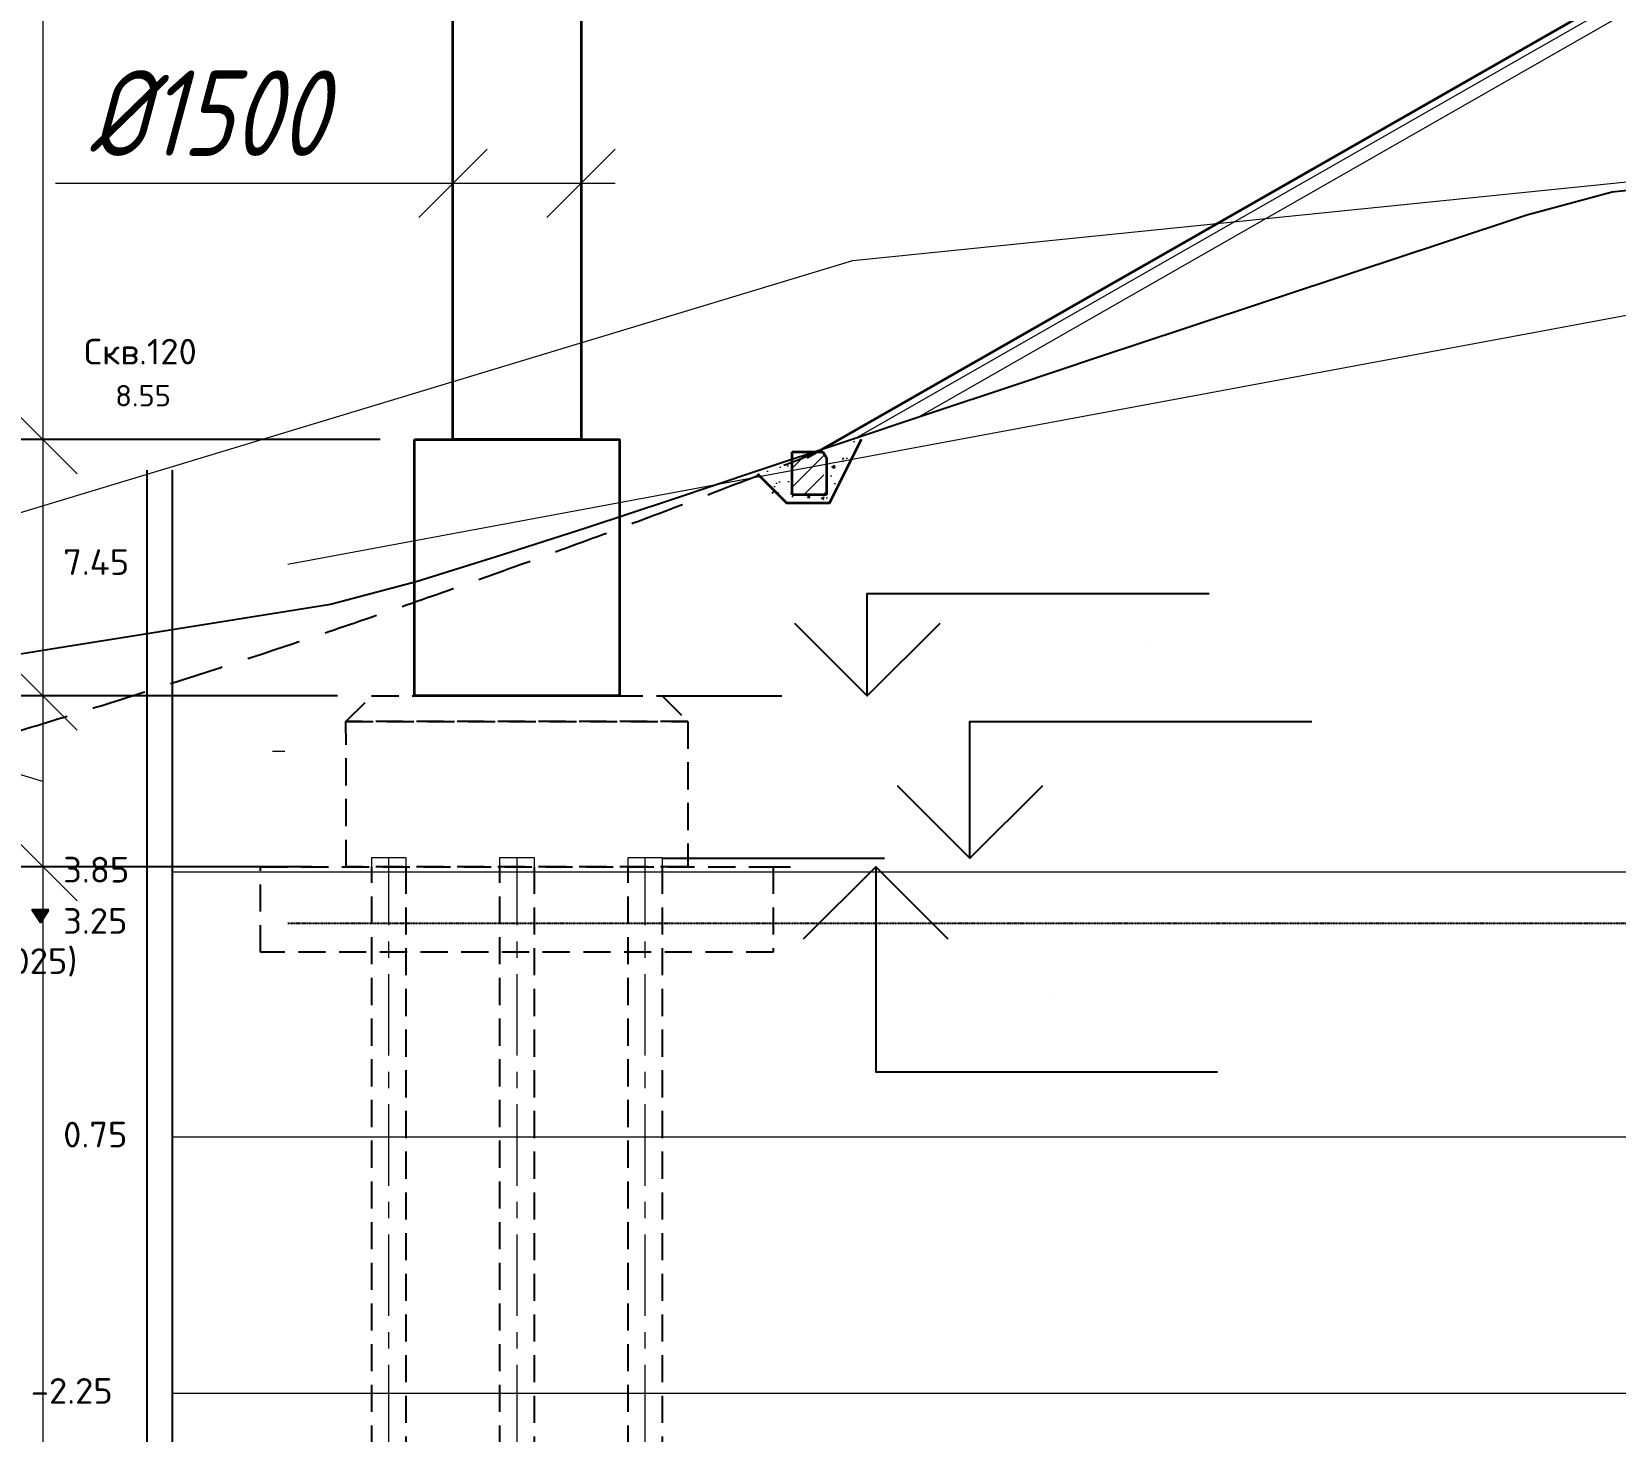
# Model space of a CAD drawing. Header units: millimetres. Extents: x 265754 to 14267433, y -6145605 to 2433772.
# Drawn here: x 6896911 to 6915445, y -2697 to 13683 of the extents above; entities that cross this region are included whole.
import ezdxf
from ezdxf import colors
from ezdxf.entities.mleader import LeaderData, LeaderLine
from ezdxf.enums import TextEntityAlignment as Align
from ezdxf.math import Vec2, Vec3

# ---------------------------------------------------------------- set-up
doc = ezdxf.new("R2018")
doc.units = ezdxf.units.MM
for name, pattern in [('ACAD_ISO10W100', [18.5, 12, -3, 0.5, -3]), ('CENTER', [50.800000000000004, 31.75, -6.35, 6.35, -6.35]), ('невидимая', [9.524999999999999, 6.35, -3.175]), ('Штриховая', [3, 2, -1])]:
    doc.linetypes.add(name, pattern=pattern)
for name, color, linetype, lineweight in [('1-Бетон', 106, 'Continuous', 35), ('1-Оси', 1, 'CENTER', 20), ('1-Примечания', 4, 'Continuous', 25), ('1-Размеры', 1, 'Continuous', 25), ('1-Текст_3', 250, 'Continuous', 25), ('1-Штриховка', 8, 'Continuous', 9), ('ИС 6. Штриховка', 8, 'Continuous', 5), ('ИС_Выноски', 3, 'Continuous', 18), ('ИС_Основная', 7, 'Continuous', 35), ('ИС_ПС_Med', 7, 'Continuous', 35), ('ИС_ПС_Невид', 4, 'Штриховая', 18), ('ИС_Размер', 3, 'Continuous', 18), ('ИС_Тонкая', 3, 'Continuous', 18), ('Штриховка', 2, 'Continuous', 5)]:
    doc.layers.add(name, color=color, linetype=linetype, lineweight=lineweight)
for name, color, linetype in [('geology', 250, 'Continuous'), ('Геология', 250, 'Continuous'), ('ИС_Невидимая', 4, 'невидимая'), ('Отметки в скважинах', 7, 'Continuous'), ('Скважина', 170, 'Continuous'), ('Черный профиль', 3, 'Continuous')]:
    doc.layers.add(name, color=color, linetype=linetype)
doc.styles.add('0', font='isocpeur.ttf', dxfattribs={"width": 0.8, "oblique": 15})
doc.styles.add('ISOCPEUR', font='isocpeur.ttf', dxfattribs={"width": 0.8, "oblique": 15, "height": 2.5})
doc.styles.get("Standard").update_dxf_attribs({"font": 'arial.ttf'})
doc.styles.add('Стандарт-геология', font='romant.shx', dxfattribs={"width": 0.9, "height": 2.5})
doc.dimstyles.new('М400нов', dxfattribs={"dimscale": 400, "dimtxt": 2.5, "dimasz": 2, "dimexe": 1, "dimexo": 1, "dimgap": 0.8, "dimtad": 1, "dimdec": 0, "dimzin": 0, "dimdsep": 46, "dimtxsty": '0', "dimblk": 'OBLIQUE', "dimcen": 0.09, "dimdle": 1, "dimclrd": 256, "dimclre": 256, "dimclrt": 256, "dimadec": 4, "dimazin": 0, "dimtfac": 1, "dimtdec": 0, "dimtmove": 1, "dimatfit": 2, "dimfxl": 1, "dimtolj": 1, "dimtzin": 0, "dimlwd": -1, "dimarcsym": 0})

# ---------------------------------------------------------------- blocks, each defined once
blk = doc.blocks.new('_None')
blk = doc.blocks.new('*D292')
at = {"layer": '1-Бетон', "transparency": 16777216}
blk.add_line((6933750.471987509, -658488.814322949), (6934314.436456357, -664008.0248026898), dxfattribs=at)
blk.add_solid([(6934447.079114951, -663994.4710984462), (6934181.793797762, -664021.5785069334), (6934395.758681819, -664803.8807542577)], dxfattribs=at)
at = {"layer": 'Defpoints', "color": 0, "transparency": 16777216}
for p in [(6853073.529957694, 131052.1027385496), (6934395.758681819, -664803.8807542577)]:
    blk.add_point(p, dxfattribs=at)
at = {"layer": '1-Бетон', "transparency": 16777216, "insert": (6934807.545459559, -660767.1363059379), "char_height": 1000, "attachment_point": 5, "rotation": 275.8343529582505, "style": '0'}
blk.add_mtext('\\A1;R800000', dxfattribs=at)
blk = doc.blocks.new('A$C2FC637E1')
at = {"layer": 'Штриховка'}
h = blk.add_hatch(color=5, dxfattribs=at)
h.dxf.hatch_style = 1
h.paths.add_polyline_path([(2.000039294438466, 1.499985756177921), (1.000039294438466, 1.499985756177921), (3.929443846573122e-05, 1.499985756177921), (1.000039294438466, -1.424382207915187e-05)])
at = {"layer": 'Геология', "color": 5}
for points in [[(1.000039294438466, 1.499985756177921), (3.929443846573122e-05, 1.499985756177921)], [(1.000039294438466, -1.424382207915187e-05), (1.000039294438466, -1.424382207915187e-05), (3.929443846573122e-05, 1.499985756177921)], [(2.000039294438466, 1.499985756177921), (1.000039294438466, 1.499985756177921)], [(1.000039294438466, -1.424382207915187e-05), (2.000039294438466, 1.499985756177921)]]:
    blk.add_lwpolyline(points, dxfattribs=at)
blk = doc.blocks.new('*U34')
at = {"layer": 'Скважина'}
for p, q in [((-1.500000000000014, -2.842170943040401e-14), (-1.500000000000026, -300)), ((1.499999999999974, -300), (1.499999999999986, -2.842170943040401e-14))]:
    blk.add_line(p, q, dxfattribs=at)
blk = doc.blocks.new('геол пр')
at = {"layer": '1-Штриховка'}
h = blk.add_hatch(dxfattribs=at)
h.set_pattern_fill('ПОЧВА', color=256, scale=20, pattern_type=2)
h.set_pattern_definition([(0, (-6927464.083126744, 276861.2065184155), (3000, 400), [2400, -3600]), (0, (-6927064.083127303, 276801.2065184158), (3000, 400), [1600, -4400]), (0, (-6926664.083126931, 276741.2065184155), (3000, 400), [800, -5200]), (90, (-6926264.083127489, 276601.2065184158), (-3000, 400), [200, -600]), (7.594615433569928, (-6924864.083127117, 276645.2065184155), (-5999.999999990427, 0.001071850214917625), [1573.809225162499, -1452.746977073076]), (7.594615433569928, (-6924064.083127303, 276601.2065184158), (-5999.999999990427, 0.001071850214917625), [1573.809225162499, -1452.746977073076]), (7.594615433569928, (-6923264.083127489, 276557.2065184155), (-5999.999999990427, 0.001071850214917625), [1573.809225162499, -1452.746977073076])])
edge = h.paths.add_edge_path()
edge.add_ellipse((4825.319703293033, 1671.567690133292), major_axis=(-49914.46951809134, 7.913738044206228e-08), ratio=0.09999999999859122, start_angle=425.9618135182089, end_angle=427.0819320012373, ccw=False)
edge.add_line((-15507.11046345346, -2886.991896730964), (-28183.79949778132, -4264.733716483519))
edge.add_line((-28183.79949778132, -4264.733716483519), (-14612.09464259259, -2925.867671817134))
at = {"layer": '1-Штриховка', "linetype": 'Continuous'}
for p, q in [((8113.266231494024, 2456.829649414809), (26261.7990961317, 4300.204163078859)), ((1500.000000001863, -1100), (21871.34619523026, 2690.557015859697)), ((-6211.465279569849, -1880.933230802126), (8113.266231494024, 2456.829649414809)), ((150, -4700), (65918.69825124927, -4700)), ((150, -7800), (65918.69825124927, -7800)), ((150, -10800), (65918.69825124927, -10800))]:
    blk.add_line(p, q, dxfattribs=at)
at = {"layer": 'Геология', "color": 5, "linetype": 'ACAD_ISO10W100', "lineweight": 25}
blk.add_line((1500.000000001863, -5300), (65918.69825124927, -5300), dxfattribs=at)
at = {"layer": 'geology', "color": 5, "xscale": 100, "yscale": 100, "zscale": 100}
blk.add_blockref('*U34', (0, 0), dxfattribs=at)
at = {"layer": 'geology', "xscale": 100, "yscale": 100, "zscale": 100}
blk.add_blockref('A$C2FC637E1', (-1496.025538912043, -5294.516633187246), dxfattribs=at)
at = {"layer": 'geology', "color": 5, "style": 'Стандарт-геология'}
blk.add_text('(04.2025)', height=300, dxfattribs=at).set_placement((-2606.321208119392, -5893.845480867778))
at = {"layer": 'Отметки в скважинах', "color": 0, "style": 'Стандарт-геология'}
for s, p in [('7.45', (-1129.846902703866, -1224.08477904537)), ('3.85', (-1129.846902703866, -4824.08477904537)), ('3.25', (-1129.846902703866, -5424.08477904537)), ('0.75', (-1129.846902703866, -7924.08477904537)), ('-2.25', (-1508.220761653967, -10924.08477904537))]:
    blk.add_text(s, height=300, dxfattribs=at).set_placement(p)
at = {"layer": 'Скважина', "color": 0, "style": 'Стандарт-геология'}
blk.add_text('Скв.120', height=300, dxfattribs=at).set_placement((-224.3201438914984, 1238.911793260544), align=Align.CENTER)
at = {"layer": 'Скважина', "color": 0, "lineweight": 13, "style": 'Стандарт-геология'}
blk.add_text('8.55', height=250, dxfattribs=at).set_placement((131.7721446994692, 998.5463703269488), align=Align.TOP_RIGHT)
blk = doc.blocks.new('_OBLIQUE')
at = {"color": 0, "linetype": 'ByBlock', "lineweight": -2}
blk.add_line((0.5000000000000001, 0.4999999999999999), (-0.5000000000000001, -0.4999999999999999), dxfattribs=at)
blk = doc.blocks.new('*D924')
at = {"layer": 'Defpoints', "color": 0, "linetype": 'Continuous', "transparency": 16777216}
for p in [(6901841.064842537, 11909.79481006753, 5778.159002770925), (6903341.064845313, 11909.7948100642), (6903341.064845313, 11909.69315909554, 5778.159002770925)]:
    blk.add_point(p, dxfattribs=at)
at = {"layer": 'ИС_Размер', "lineweight": -2, "transparency": 16777216}
blk.add_line((6903341.064845313, 12309.69315909554), (6903341.064845313, 12309.7948100642), dxfattribs=at)
at = {"layer": 'ИС_Размер', "transparency": 16777216}
for p, q in [((6897189.083419199, 11909.7948100642), (6901841.064842537, 11909.7948100642)), ((6901441.064842537, 11909.7948100642), (6903741.064845313, 11909.7948100642))]:
    blk.add_line(p, q, dxfattribs=at)
at = {"layer": 'ИС_Размер', "linetype": 'Continuous', "transparency": 16777216, "xscale": 800, "yscale": 800, "zscale": 800, "rotation": 180}
blk.add_blockref('_OBLIQUE', (6901841.064842537, 11909.7948100642), dxfattribs=at)
at = {"layer": 'ИС_Размер', "linetype": 'Continuous', "transparency": 16777216, "xscale": 800, "yscale": 800, "zscale": 800}
blk.add_blockref('_OBLIQUE', (6903341.064845313, 11909.7948100642), dxfattribs=at)
at = {"layer": 'ИС_Размер', "linetype": 'Continuous', "transparency": 16777216, "insert": (6898963.058015415, 12729.7948100642), "char_height": 1000, "attachment_point": 5, "style": '0'}
blk.add_mtext('\\A1;%%C1500', dxfattribs=at)
blk = doc.blocks.new('*U880')
at = {"layer": '1-Примечания', "linetype": 'Continuous'}
blk.add_line((0, 0), (0.5, 0), dxfattribs=at)
for points in [[(5.121320343561599, -2.121320343557684), (3, 0), (0.8786796564384005, -2.121320343557684)], [(3, 0), (3, -6), (13, -6)]]:
    blk.add_lwpolyline(points, dxfattribs=at)
at = {"layer": '1-Текст_3', "lineweight": 30, "oblique": 15, "width": 0.8, "flags": 104}
blk.add_attdef('ВЫСОТА', text='', height=3, dxfattribs=at).set_placement((8.1266467823134, -3.832669547407932), align=Align.MIDDLE_CENTER)
blk.add_attdef('ПРИМЕЧАНИЕ', text='', height=3, dxfattribs=at).set_placement((8, -6.75), align=Align.TOP_CENTER)
blk = doc.blocks.new('*U881')
at = {"layer": '1-Примечания', "linetype": 'Continuous'}
blk.add_line((0, 0), (3.5, 0), dxfattribs=at)
for points in [[(6, 0), (6, 2.999999999999997), (16, 2.999999999999997)], [(8.1213203435616, 2.121320343557684), (6, 0), (3.878679656438401, 2.121320343557684)]]:
    blk.add_lwpolyline(points, dxfattribs=at)
at = {"layer": '1-Текст_3', "lineweight": 30, "oblique": 15, "width": 0.8, "flags": 104}
blk.add_attdef('ВЫСОТА', text='', height=3, dxfattribs=at).set_placement((11.1266467823134, 5.167330452592065), align=Align.MIDDLE_CENTER)
blk.add_attdef('ПРИМЕЧАНИЕ', text='', height=3, dxfattribs=at).set_placement((11, 2.249999999999997), align=Align.TOP_CENTER)
blk = doc.blocks.new('*D923')
at = {"layer": 'Defpoints', "color": 0, "linetype": 'Continuous', "transparency": 16777216}
for p in [(6901590.867943983, 17909.78950514117), (6897041.649629598, 8909.777147898221), (6901389.75166709, 8909.777147898221)]:
    blk.add_point(p, dxfattribs=at)
at = {"layer": 'ИС_Размер', "transparency": 16777216}
blk.add_line((6897041.649629598, 18309.78950514117), (6897041.649629598, 8509.777147898221), dxfattribs=at)
at = {"layer": 'ИС_Размер', "lineweight": -2, "transparency": 16777216}
for p, q in [((6901190.867943983, 17909.78950514117), (6896641.649629598, 17909.78950514117)), ((6900989.75166709, 8909.777147898221), (6896641.649629598, 8909.777147898221))]:
    blk.add_line(p, q, dxfattribs=at)
at = {"layer": 'ИС_Размер', "linetype": 'Continuous', "transparency": 16777216, "xscale": 800, "yscale": 800, "zscale": 800}
for p, rotation in [((6897041.649629598, 17909.78950514117), 90), ((6897041.649629598, 8909.777147898221), 270)]:
    blk.add_blockref('_OBLIQUE', p, dxfattribs=dict(at, rotation=rotation))
at = {"layer": 'ИС_Размер', "linetype": 'Continuous', "transparency": 16777216, "insert": (6896221.649629596, 13409.78332651774), "char_height": 1000, "attachment_point": 5, "rotation": 90, "style": '0'}
blk.add_mtext('\\A1;9000', dxfattribs=at)
blk = doc.blocks.new('*D899')
at = {"layer": 'Defpoints', "color": 0, "linetype": 'Continuous', "transparency": 16777216}
for p in [(6901389.75166709, 8909.777147898221), (6897041.649629601, 5909.796325246019), (6900889.236067528, 5909.796325246019)]:
    blk.add_point(p, dxfattribs=at)
at = {"layer": 'ИС_Размер', "transparency": 16777216}
blk.add_line((6897041.649629601, 9309.777147898221), (6897041.649629601, 5509.796325246019), dxfattribs=at)
at = {"layer": 'ИС_Размер', "lineweight": -2, "transparency": 16777216}
for p, q in [((6900989.75166709, 8909.777147898221), (6896641.649629601, 8909.777147898221)), ((6900489.236067528, 5909.796325246019), (6896641.649629601, 5909.796325246019))]:
    blk.add_line(p, q, dxfattribs=at)
at = {"layer": 'ИС_Размер', "linetype": 'Continuous', "transparency": 16777216, "xscale": 800, "yscale": 800, "zscale": 800}
for p, rotation in [((6897041.649629601, 8909.777147898221), 90), ((6897041.649629601, 5909.796325246019), 270)]:
    blk.add_blockref('_OBLIQUE', p, dxfattribs=dict(at, rotation=rotation))
at = {"layer": 'ИС_Размер', "linetype": 'Continuous', "transparency": 16777216, "insert": (6896221.649629599, 7409.786736570165), "char_height": 1000, "attachment_point": 5, "rotation": 90, "style": '0'}
blk.add_mtext('\\A1;3000', dxfattribs=at)
blk = doc.blocks.new('*D933')
at = {"layer": 'Defpoints', "color": 0, "linetype": 'Continuous', "transparency": 16777216}
for p in [(6900889.236067528, 5909.796325246019), (6897041.649629612, 3909.776967683226), (6899589.546179294, 3909.776967683227)]:
    blk.add_point(p, dxfattribs=at)
at = {"layer": 'ИС_Размер', "transparency": 16777216}
for p, q in [((6895661.649629612, 5323.786646464622), (6895661.649629612, 8311.735838895745)), ((6897041.649629612, 6309.796325246019), (6897041.649629612, 3509.776967683226)), ((6897041.649629612, 4909.786646464622), (6895661.649629612, 5323.786646464622))]:
    blk.add_line(p, q, dxfattribs=at)
at = {"layer": 'ИС_Размер', "lineweight": -2, "transparency": 16777216}
for p, q in [((6900489.236067528, 5909.796325246019), (6896641.649629612, 5909.796325246019)), ((6899189.546179294, 3909.776967683227), (6896641.649629612, 3909.776967683226))]:
    blk.add_line(p, q, dxfattribs=at)
at = {"layer": 'ИС_Размер', "linetype": 'Continuous', "transparency": 16777216, "xscale": 800, "yscale": 800, "zscale": 800}
for p, rotation in [((6897041.649629612, 5909.796325246019), 90), ((6897041.649629612, 3909.776967683226), 270)]:
    blk.add_blockref('_OBLIQUE', p, dxfattribs=dict(at, rotation=rotation))
at = {"layer": 'ИС_Размер', "linetype": 'Continuous', "transparency": 16777216, "insert": (6894841.649629611, 6817.761242678229), "char_height": 1000, "attachment_point": 5, "rotation": 90, "style": '0'}
blk.add_mtext('\\A1;2000', dxfattribs=at)
blk = doc.blocks.new('*D934')
at = {"layer": 'Defpoints', "color": 0, "linetype": 'Continuous', "transparency": 16777216}
for p in [(6900589.324157326, 3909.776967683227), (6897041.649629624, -10090.22301898873), (6900890.786560894, -10090.22301898873)]:
    blk.add_point(p, dxfattribs=at)
at = {"layer": 'ИС_Размер', "transparency": 16777216}
blk.add_line((6897041.649629624, 4309.776967683226), (6897041.649629624, -10490.22301898873), dxfattribs=at)
at = {"layer": 'ИС_Размер', "lineweight": -2, "transparency": 16777216}
for p, q in [((6900189.324157326, 3909.776967683227), (6896641.649629624, 3909.776967683227)), ((6900490.786560894, -10090.22301898873), (6896641.649629624, -10090.22301898873))]:
    blk.add_line(p, q, dxfattribs=at)
at = {"layer": 'ИС_Размер', "linetype": 'Continuous', "transparency": 16777216, "xscale": 800, "yscale": 800, "zscale": 800}
for p, rotation in [((6897041.649629624, 3909.776967683226), 90), ((6897041.649629624, -10090.22301898873), 270)]:
    blk.add_blockref('_OBLIQUE', p, dxfattribs=dict(at, rotation=rotation))
at = {"layer": 'ИС_Размер', "linetype": 'Continuous', "transparency": 16777216, "insert": (6896221.649629622, -3090.223025654706), "char_height": 1000, "attachment_point": 5, "rotation": 90, "style": '0'}
blk.add_mtext('\\A1;14000', dxfattribs=at)
blk = doc.blocks.new('*U1455')
at = {"layer": '1-Примечания', "linetype": 'Continuous'}
blk.add_line((0, 0), (6.5, 0), dxfattribs=at)
for points in [[(9, 0), (9, 4), (19, 4)], [(11.1213203435616, 2.121320343557684), (9, 0), (6.878679656438401, 2.121320343557684)]]:
    blk.add_lwpolyline(points, dxfattribs=at)
at = {"layer": '1-Текст_3', "lineweight": 30, "oblique": 15, "width": 0.8, "flags": 104}
blk.add_attdef('ВЫСОТА', text='', height=3, dxfattribs=at).set_placement((14.1266467823134, 6.167330452592068), align=Align.MIDDLE_CENTER)
blk.add_attdef('ПРИМЕЧАНИЕ', text='', height=3, dxfattribs=at).set_placement((14, 3.25), align=Align.TOP_CENTER)
blk = doc.blocks.new('мост план кальмиус')
at = {"layer": 'ИС_Выноски'}
ml = blk.add_multileader_mtext('Standard', dxfattribs=at)
ml.set_content('Ось опоры ОП5 \\PПК 71+4,24', color=256, style='ISOCPEUR')
ml.set_leader_properties(color=256, linetype='ByLayer')
ml.set_arrow_properties(name='NONE')
ml.build(insert=Vec2(0, 0))
ml.multileader.update_dxf_attribs({"text_left_attachment_type": 6, "text_right_attachment_type": 6, "dogleg_length": 0.36, "arrow_head_size": 599.9999999999999, "scale": 200})
ctx = ml.context
ctx.base_point, ctx.scale, ctx.char_height, ctx.arrow_head_size, ctx.landing_gap_size, ctx.plane_origin, ctx.plane_x_axis, ctx.plane_y_axis = Vec3(49544.54584288597, -27905.84351295607), 200, 1200, 599.9999999999999, 125, Vec3(56540.22240042686, -9400.5224609375), Vec3(-5.684341886080802e-17, 1), Vec3(-1, -5.684341886080802e-17)
ctx.left_attachment, ctx.right_attachment, ctx.text_align_type = 6, 6, 1
notes = []
notes.append((ctx, [(1, (1, 1, 0), (49544.54584288597, -18211.72372531891), (0, -1), 161.0417258024681, [(1, [(49544.54584288597, -16236.36080169678)], 0, [])])]))
ctx.mtext.insert, ctx.mtext.text_direction, ctx.mtext.rotation, ctx.mtext.width, ctx.mtext.alignment, ctx.mtext.flow_direction = Vec3(48104.54584288597, -23139.3044834137), Vec3(-5.684341886080802e-17, 1), 1.570796326794897, 10620.21508947329, 2, 5
for ctx, leaders in notes:
    for number, flags, end, landing, length, lines in leaders:
        leader = LeaderData()
        leader.index, (leader.has_last_leader_line, leader.has_dogleg_vector, leader.attachment_direction) = number, flags
        leader.last_leader_point, leader.dogleg_vector, leader.dogleg_length = Vec3(end), Vec3(landing), length
        for number, points, colour, breaks in lines:
            line = LeaderLine()
            line.index, line.vertices, line.color, line.breaks = number, Vec3.list(points), colors.encode_raw_color(colour), breaks
            leader.lines.append(line)
        ctx.leaders.append(leader)

msp = doc.modelspace()

# ---------------------------------------------------------------- hatches: boundary and pattern name
at = {"layer": '1-Штриховка'}
h = msp.add_hatch(dxfattribs=at)
h.set_pattern_fill('AR-CONC', color=256, scale=2, style=0)
h.set_pattern_definition([(49.99999999999999, (6868474.153629135, -66308.0081252523), (364.369337992008, -31.87817107780617), [38.1, -419.1]), (355, (6868474.153629135, -66308.0081252523), (-70.48565195133398, 382.1132857643601), [30.48000000000001, -335.28]), (100.451, (6868504.517629135, -66310.66462525234), (293.8850033319185, 350.2333756405838), [32.38, -356.1799999999999]), (46.18420000000002, (6868474.153629135, -66206.4081252522), (542.1580817842598, -84.0846558654543), [57.14999999999969, -628.6499999999947]), (96.63559999999993, (6868519.333429139, -66213.41512525242), (474.8084689324742, 494.8511117800983), [48.56999999999965, -534.2699999999942]), (351.1840000000001, (6868474.153629135, -66206.4081252522), (474.8092116278677, 494.8502357211952), [45.72, -502.92]), (21, (6868524.95362914, -66231.80812525211), (303.2297596707666, -204.531037033525), [38.1, -419.1]), (326, (6868524.95362914, -66231.80812525211), (123.6040566952941, 368.3759322446385), [30.48, -335.28]), (71.45140000000002, (6868550.222629141, -66248.85232525246), (426.8329815402488, 163.8457154321149), [32.3799999999997, -356.1799999999978]), (37.50000000000001, (6868474.153629135, -66308.0081252523), (6.177206501183632, 169.1100777463062), [0, -331.216, 0, -340.36, 0, -336.55]), (7.499999999999999, (6868474.153629135, -66308.0081252523), (133.6393250206115, 200.361149636239), [0, -194.0559999999999, 0, -323.596, 0, -128.27]), (327.5, (6868360.869629141, -66308.0081252523), (271.1811903337427, -11.45748798534693), [0, -127, 0, -396.24, 0, -525.7800000000002]), (317.5, (6868310.069629136, -66308.0081252523), (296.2583627720362, 50.85298206666603), [0, -165.1, 0, -263.144, 0, -373.38])])
h.paths.add_polyline_path([(6906246.052729601, 8808.419396469559), (6906171.5321176, 8764.58374235146), (6905862.392381618, 8764.58374235146)], flags=17)
h.paths.add_polyline_path([(6905812.093727725, 8644.783574802248), (6905404.727149573, 8509.009028480737), (6905746.97876011, 8166.757417943576), (6906246.97876011, 8166.757417943576), (6906636.13156453, 8945.063026788892), (6906212.093727725, 8695.629005138951), (6906212.093727725, 8264.58374235146), (6905812.093727725, 8264.58374235146)])
at = {"layer": 'ИС 6. Штриховка'}
h = msp.add_hatch(dxfattribs=at)
h.set_pattern_fill('ANSI35', color=256, scale=50)
h.set_pattern_definition([(45, (6312587.199328276, -213538.8862269578), (-224.5064030267288, 224.5064030267288), []), (45, (6312811.705828276, -213538.8862269578), (-224.5064030267288, 224.5064030267288), [396.875, -79.375, 0, -79.375])])
h.paths.add_polyline_path([(6905812.093727725, 8764.58374235146), (6906171.5321176, 8764.58374235146), (6906212.093727725, 8695.629005138951), (6906212.093727725, 8264.58374235146), (6905812.093727725, 8264.58374235146)])

# ---------------------------------------------------------------- linework, layer by layer
at = {"color": 251, "linetype": 'Continuous'}
msp.add_line((6905578.530563341, 8284.159711726257), (6905604.053514833, 8309.682663218366), dxfattribs=at)
at = {"layer": 'ИС_Основная'}
msp.add_lwpolyline([(6905988.141913952, 8697.003331501212), (6919829.933910022, 16606.5987578261), (6925060.792101085, 20093.83755186902), (6926937.770711404, 20093.83755186902)], dxfattribs=at)
at = {"layer": 'ИС_ПС_Med'}
for p, q in [((6906246.97876011, 8166.757417943576), (6906620.754413039, 8914.308723809212)), ((6905812.093727725, 8764.58374235146), (6906171.5321176, 8764.58374235146)), ((6905812.093727725, 8264.58374235146), (6905812.093727725, 8764.58374235146)), ((6906171.5321176, 8764.58374235146), (6906212.093727725, 8695.629005138951)), ((6906212.093727725, 8695.629005138951), (6906212.093727725, 8264.58374235146)), ((6905404.727149573, 8509.009028480752), (6905746.97876011, 8166.757417943576)), ((6906246.97876011, 8166.757417943576), (6905746.97876011, 8166.757417943576)), ((6906212.093727725, 8264.58374235146), (6905812.093727725, 8264.58374235146))]:
    msp.add_line(p, q, dxfattribs=at)
at = {"layer": 'ИС_Тонкая'}
for points in [[(6906558.889075794, 8931.004478288021), (6919872.017337357, 16538.50634203821), (6925085.014152103, 20013.83755186902), (6925560.792101084, 20013.83755186902)], [(6907284.744305487, 9173.016229220302), (6919950.923763609, 16410.83306243288), (6925130.430497763, 19863.83755186902), (6925560.792101084, 19863.83755186902)]]:
    msp.add_lwpolyline(points, dxfattribs=at)
at = {"layer": 'Черный профиль', "linetype": 'Continuous', "flags": 128}
msp.add_lwpolyline([(6896408.609767832, 6344.921300609625), (6897408.609767832, 6504.796999103419), (6898408.609767832, 6664.405943772319), (6899408.609767832, 6823.747883872158), (6900408.609767832, 6982.822571400116), (6901408.609767832, 7248.476927584066), (6902408.609767832, 7561.236226053006), (6903408.609767832, 7879.24246417082), (6904408.609767832, 8213.362184381142), (6905408.609767832, 8547.247854257032), (6906408.609767832, 8880.898951784737), (6907408.609767832, 9214.314956839691), (6908408.609767832, 9547.495347285207), (6909408.609767832, 9880.439603195555), (6910408.609767832, 10213.14720346688), (6911408.609767832, 10545.61762960072), (6912408.609767832, 10877.85036145992), (6913408.609767832, 11209.84487915182), (6914408.609767832, 11541.60066505897), (6915408.609767832, 11810.17362399728), (6916408.609767832, 11916.99599858889)], dxfattribs=at)

# ---------------------------------------------------------------- block references
at = {"layer": '1-Бетон'}
msp.add_blockref('мост план кальмиус', (6853073.529957697, -668947.9293526759), dxfattribs=at)

# ---------------------------------------------------------------- dimensions: what is measured, and where the dimension line sits
dim = msp.add_radius_dim(center=(6853073.529957694, 131052.1027385496), mpoint=(6934395.758681819, -664803.8807542577), dimstyle='М400нов', override={"dimsah": 1}, dxfattribs=at)
dim.commit()
dim.dimension.update_dxf_attribs({"geometry": '*D292', "text_midpoint": (6933991.793109202, -660850.4915870364), "dimtype": 164})

# ---------------------------------------------------------------- next in the draw order: block references
at = {"layer": 'ИС_Размер', "linetype": 'Continuous'}
msp.add_blockref('геол пр', (6898408.613122679, 8549.998857882514), dxfattribs=at)

# ---------------------------------------------------------------- next in the draw order: linework, layer by layer
at = {"layer": '1-Бетон', "color": 1}
msp.add_lwpolyline([(6925560.792101085, 20093.83755186902), (6925060.792101085, 20093.83755186902), (6919829.933910022, 16606.5987578261), (6906171.5321176, 8801.797733585568)], dxfattribs=at)
at = {"layer": '1-Бетон'}
msp.add_lwpolyline([(6903340.900978413, 17909.77696768322), (6903340.349316516, 8909.777147898218), (6901840.349316516, 8909.777147898218), (6901840.900978413, 17909.77696768322)], dxfattribs=at)
msp.add_lwpolyline([(6901389.751667086, 8909.777147898218), (6903789.751667086, 8909.777147898218), (6903789.236070026, 5909.776967683225), (6901389.236070026, 5909.776967683225)], close=True, dxfattribs=at)
at = {"layer": '1-Оси', "ltscale": 30, "transparency": 33554687}
for points in [[(6901090.786555818, -10490.22301898873), (6901090.786548379, 4018.093493259184)], [(6902590.786555818, -10490.22301898873), (6902590.786548379, 4018.093493259184)], [(6904090.786555818, -10490.22301898873), (6904090.786548379, 4018.093493259184)]]:
    msp.add_lwpolyline(points, dxfattribs=at)
at = {"layer": 'ИС_Невидимая', "color": 146, "ltscale": 100, "true_color": 0x105689}
msp.add_lwpolyline([(6800223.864570221, 4296.516548134843, 0.1019893017142546), (6824030.291221582, 22), (6831714.567903184, 22, 0.4378516620810398), (6841278.500514629, 22.00000000189175, 0.01045739240335769), (6865595.798135504, 261.6786405928433, 0.3876281331763108), (6874335.593339796, 1013.572582340708, 0.06940317495575588), (6906106.40763294, 8764.583742351373)], format="xyb", dxfattribs=at)
at = {"layer": 'ИС_Невидимая', "ltscale": 50}
for points in [[(6904589.249284498, 5609.796327287942), (6900589.249280453, 5609.800083209586), (6900889.236067524, 5909.796325246018), (6904289.769961097, 5909.799297087506)], [(6904589.324160349, 3909.796327287942), (6900589.324156469, 3909.796327287942), (6900589.249280453, 5609.800083310547), (6904589.249284498, 5609.796327288088)], [(6899589.54617929, 3909.776967683225), (6905589.632605704, 3909.776967683225), (6905589.632605704, 2909.776967683225), (6899589.54617929, 2909.776967683225)]]:
    msp.add_lwpolyline(points, close=True, dxfattribs=at)
for points in [[(6901290.786551229, 3909.776967683225), (6901290.786554215, -10090.22303231677), (6901120.786556285, -10490.22301898873), (6901060.786556285, -10490.22301898873), (6900890.78656089, -10090.22301898873), (6900890.786557904, 3909.776967683232)], [(6902790.786551229, 3909.776967683225), (6902790.786554215, -10090.22303231677), (6902620.786556285, -10490.22301898873), (6902560.786556285, -10490.22301898873), (6902390.78656089, -10090.22301898873), (6902390.786557904, 3909.776967683232)], [(6904290.786551229, 3909.776967683225), (6904290.786554215, -10090.22303231677), (6904120.786556285, -10490.22301898873), (6904060.786556285, -10490.22301898873), (6903890.78656089, -10090.22301898873), (6903890.786557904, 3909.776967683232)]]:
    msp.add_lwpolyline(points, dxfattribs=at)
at = {"layer": 'ИС_ПС_Невид', "ltscale": 1200}
for points in [[(6900890.786559612, 3909.776967683225), (6900890.780686475, 4018.093493259177), (6901290.786552937, 4018.093493259177), (6901290.858750019, 3909.910487997477)], [(6902390.786559612, 3909.776967683225), (6902390.780686475, 4018.093493259177), (6902790.786552937, 4018.093493259177), (6902790.858750019, 3909.910487997477)], [(6903890.786559612, 3909.776967683225), (6903890.780686475, 4018.093493259177), (6904290.786552937, 4018.093493259177), (6904290.858750019, 3909.910487997477)]]:
    msp.add_lwpolyline(points, dxfattribs=at)

# ---------------------------------------------------------------- next in the draw order: block references
at = {"layer": '1-Размеры', "transparency": 33554687}
ref = msp.add_blockref('*U881', (6904289.769961097, 5909.799297087506), dxfattribs=dict(at, xscale=399.9999999999998, yscale=399.9999999999998, zscale=399.9999999999998, rotation=0.0002819284350356197))
lines = msp.add_mtext('\\W0.8000;5.91', dxfattribs={"layer": '1-Текст_3', "insert": (6908740.418503465, 7976.753377919165), "char_height": 2.5, "attachment_point": 1, "rotation": 0.00028192814495613653, "bg_fill": 3, "box_fill_scale": 1, "bg_fill_color": 256, "bg_fill_transparency": 0})
ref.add_attrib('ВЫСОТА', '', (6908740.418503465, 7976.753377919165)).embed_mtext(lines)
lines = msp.add_mtext('\\W0.8000;', dxfattribs={"layer": '1-Текст_3', "insert": (6908689.765532522, 6809.820947626198), "char_height": 2.5, "attachment_point": 1, "rotation": 0.00028192814495613653, "bg_fill": 3, "box_fill_scale": 1, "bg_fill_color": 256, "bg_fill_transparency": 0})
ref.add_attrib('ПРИМЕЧАНИЕ', '', (6908689.765532522, 6809.820947626198)).embed_mtext(lines)
ref = msp.add_blockref('*U1455', (6904290.786552937, 4010.093493259177), dxfattribs=dict(at, xscale=399.9999999999998, yscale=399.9999999999998, zscale=399.9999999999998, rotation=0.0002819284350356197))
lines = msp.add_mtext('\\W0.8000;4.01', dxfattribs={"layer": '1-Текст_3', "insert": (6909941.433127058, 6477.053478781194), "char_height": 2.5, "attachment_point": 1, "rotation": 0.0002819278974326336, "bg_fill": 3, "box_fill_scale": 1, "bg_fill_color": 256, "bg_fill_transparency": 0})
ref.add_attrib('ВЫСОТА', '', (6909941.433127058, 6477.053478781194)).embed_mtext(lines)
lines = msp.add_mtext('\\W0.8000;', dxfattribs={"layer": '1-Текст_3', "insert": (6909890.780156117, 5310.121048488227), "char_height": 2.5, "attachment_point": 1, "rotation": 0.0002819278974326976, "bg_fill": 3, "box_fill_scale": 1, "bg_fill_color": 256, "bg_fill_transparency": 0})
ref.add_attrib('ПРИМЕЧАНИЕ', '', (6909890.780156117, 5310.121048488227)).embed_mtext(lines)
ref = msp.add_blockref('*U880', (6905589.632605704, 3909.776967683225), dxfattribs=dict(at, xscale=399.9999999999998, yscale=399.9999999999998, zscale=399.9999999999998, rotation=0.0002819284350356197))
lines = msp.add_mtext('\\W0.8000;3.91', dxfattribs={"layer": '1-Текст_3', "insert": (6908840.298862172, 2376.725143862997), "char_height": 2.5, "attachment_point": 1, "rotation": 0.00028192789743263354, "bg_fill": 3, "box_fill_scale": 1, "bg_fill_color": 256, "bg_fill_transparency": 0})
ref.add_attrib('ВЫСОТА', '', (6908840.298862172, 2376.725143862997)).embed_mtext(lines)
lines = msp.add_mtext('\\W0.8000;', dxfattribs={"layer": '1-Текст_3', "insert": (6908789.64589123, 1209.79271357003), "char_height": 2.5, "attachment_point": 1, "rotation": 0.00028192789743263354, "bg_fill": 3, "box_fill_scale": 1, "bg_fill_color": 256, "bg_fill_transparency": 0})
ref.add_attrib('ПРИМЕЧАНИЕ', '', (6908789.64589123, 1209.79271357003)).embed_mtext(lines)

# ---------------------------------------------------------------- next in the draw order: dimensions: what is measured, and where the dimension line sits
at = {"layer": 'ИС_Размер', "linetype": 'Continuous'}
for base, p1, p2, picture, middle in [((6897041.649629598, 8909.777147898221), (6901590.867943979, 17909.78950514116), (6901389.751667086, 8909.777147898218), '*D923', (6896221.649629596, 13409.78332651774)), ((6897041.649629601, 5909.796325246019), (6901389.751667086, 8909.777147898218), (6900889.236067524, 5909.796325246018), '*D899', (6896221.649629599, 7409.786736570165)), ((6897041.649629612, 3909.776967683226), (6900889.236067524, 5909.796325246018), (6899589.54617929, 3909.776967683225), '*D933', (6894841.649629611, 5643.786646462668)), ((6897041.649629624, -10090.22301898873), (6900589.324157322, 3909.776967683225), (6900890.78656089, -10090.22301898873), '*D934', (6896221.649629622, -3090.223025654706))]:
    dim = msp.add_linear_dim(base=base, p1=p1, p2=p2, angle=90, dimstyle='М400нов', dxfattribs=at)
    dim.commit()
    dim.dimension.update_dxf_attribs({"geometry": picture, "text_midpoint": middle})
dim = msp.add_linear_dim(base=(6903341.064845313, 11909.7948100642, -5778.159002770925), p1=(6901841.064842537, 11909.79481006753), p2=(6903341.064845313, 11909.69315909554), text='%%C<>', dimstyle='М400нов', dxfattribs=at)
dim.commit()
dim.dimension.update_dxf_attribs({"geometry": '*D924', "text_midpoint": (6898963.058015415, 11674.83556569336, -5778.159002770925), "dimtype": 160})

# ---------------------------------------------------------------- next in the draw order: leaders
at = {"layer": 'ИС_Выноски'}
ml = msp.add_multileader_mtext('Standard', dxfattribs=at)
ml.set_content('Ось опоры ОП5 \\PПК 71+4,24', color=256, style='ISOCPEUR')
ml.set_leader_properties(color=256, linetype='ByLayer')
ml.set_arrow_properties(name='NONE')
ml.build(insert=Vec2(0, 0))
ml.multileader.update_dxf_attribs({"text_left_attachment_type": 6, "text_right_attachment_type": 6, "dogleg_length": 0.36, "arrow_head_size": 599.9999999999999, "scale": 200})
ctx = ml.context
ctx.base_point, ctx.scale, ctx.char_height, ctx.arrow_head_size, ctx.landing_gap_size, ctx.plane_origin, ctx.plane_x_axis, ctx.plane_y_axis = Vec3(6902618.075800583, -498210.7284184449), 200, 1200, 599.9999999999999, 125, Vec3(6909613.752358124, -479705.4073664263), Vec3(-5.684341886080802e-17, 1), Vec3(-1, -5.684341886080802e-17)
ctx.left_attachment, ctx.right_attachment, ctx.text_align_type = 6, 6, 1
notes = []
notes.append((ctx, [(1, (1, 1, 0), (6902618.075800583, -488516.6086308077), (0, -1), 161.0417258024681, [(1, [(6902618.075800583, -486541.2457071856)], 0, [])])]))
ctx.mtext.insert, ctx.mtext.text_direction, ctx.mtext.rotation, ctx.mtext.width, ctx.mtext.alignment, ctx.mtext.flow_direction = Vec3(6901178.075800583, -493444.1893889025), Vec3(-5.684341886080802e-17, 1), 1.570796326794897, 10620.21508947329, 2, 5
ml = msp.add_multileader_mtext('Standard', dxfattribs=at)
ml.set_content('Ось опоры ОП5 \\PПК 71+4,24', color=256, style='ISOCPEUR')
ml.set_leader_properties(color=256, linetype='ByLayer')
ml.set_arrow_properties(name='NONE')
ml.build(insert=Vec2(0, 0))
ml.multileader.update_dxf_attribs({"text_left_attachment_type": 6, "text_right_attachment_type": 6, "dogleg_length": 0.36, "arrow_head_size": 599.9999999999999, "scale": 200})
ctx = ml.context
ctx.base_point, ctx.scale, ctx.char_height, ctx.arrow_head_size, ctx.landing_gap_size, ctx.plane_origin, ctx.plane_x_axis, ctx.plane_y_axis = Vec3(6902618.075800583, -624035.2581074502), 200, 1200, 599.9999999999999, 125, Vec3(6909613.752358124, -605529.9370554317), Vec3(-5.684341886080802e-17, 1), Vec3(-1, -5.684341886080802e-17)
ctx.left_attachment, ctx.right_attachment, ctx.text_align_type = 6, 6, 1
notes.append((ctx, [(1, (1, 1, 0), (6902618.075800583, -614341.1383198131), (0, -1), 161.0417258024681, [(1, [(6902618.075800583, -612365.7753961909)], 0, [])])]))
ctx.mtext.insert, ctx.mtext.text_direction, ctx.mtext.rotation, ctx.mtext.width, ctx.mtext.alignment, ctx.mtext.flow_direction = Vec3(6901178.075800583, -619268.7190779079), Vec3(-5.684341886080802e-17, 1), 1.570796326794897, 10620.21508947329, 2, 5
for ctx, leaders in notes:
    for number, flags, end, landing, length, lines in leaders:
        leader = LeaderData()
        leader.index, (leader.has_last_leader_line, leader.has_dogleg_vector, leader.attachment_direction) = number, flags
        leader.last_leader_point, leader.dogleg_vector, leader.dogleg_length = Vec3(end), Vec3(landing), length
        for number, points, colour, breaks in lines:
            line = LeaderLine()
            line.index, line.vertices, line.color, line.breaks = number, Vec3.list(points), colors.encode_raw_color(colour), breaks
            leader.lines.append(line)
        ctx.leaders.append(leader)

doc.saveas('drawing.dxf')
